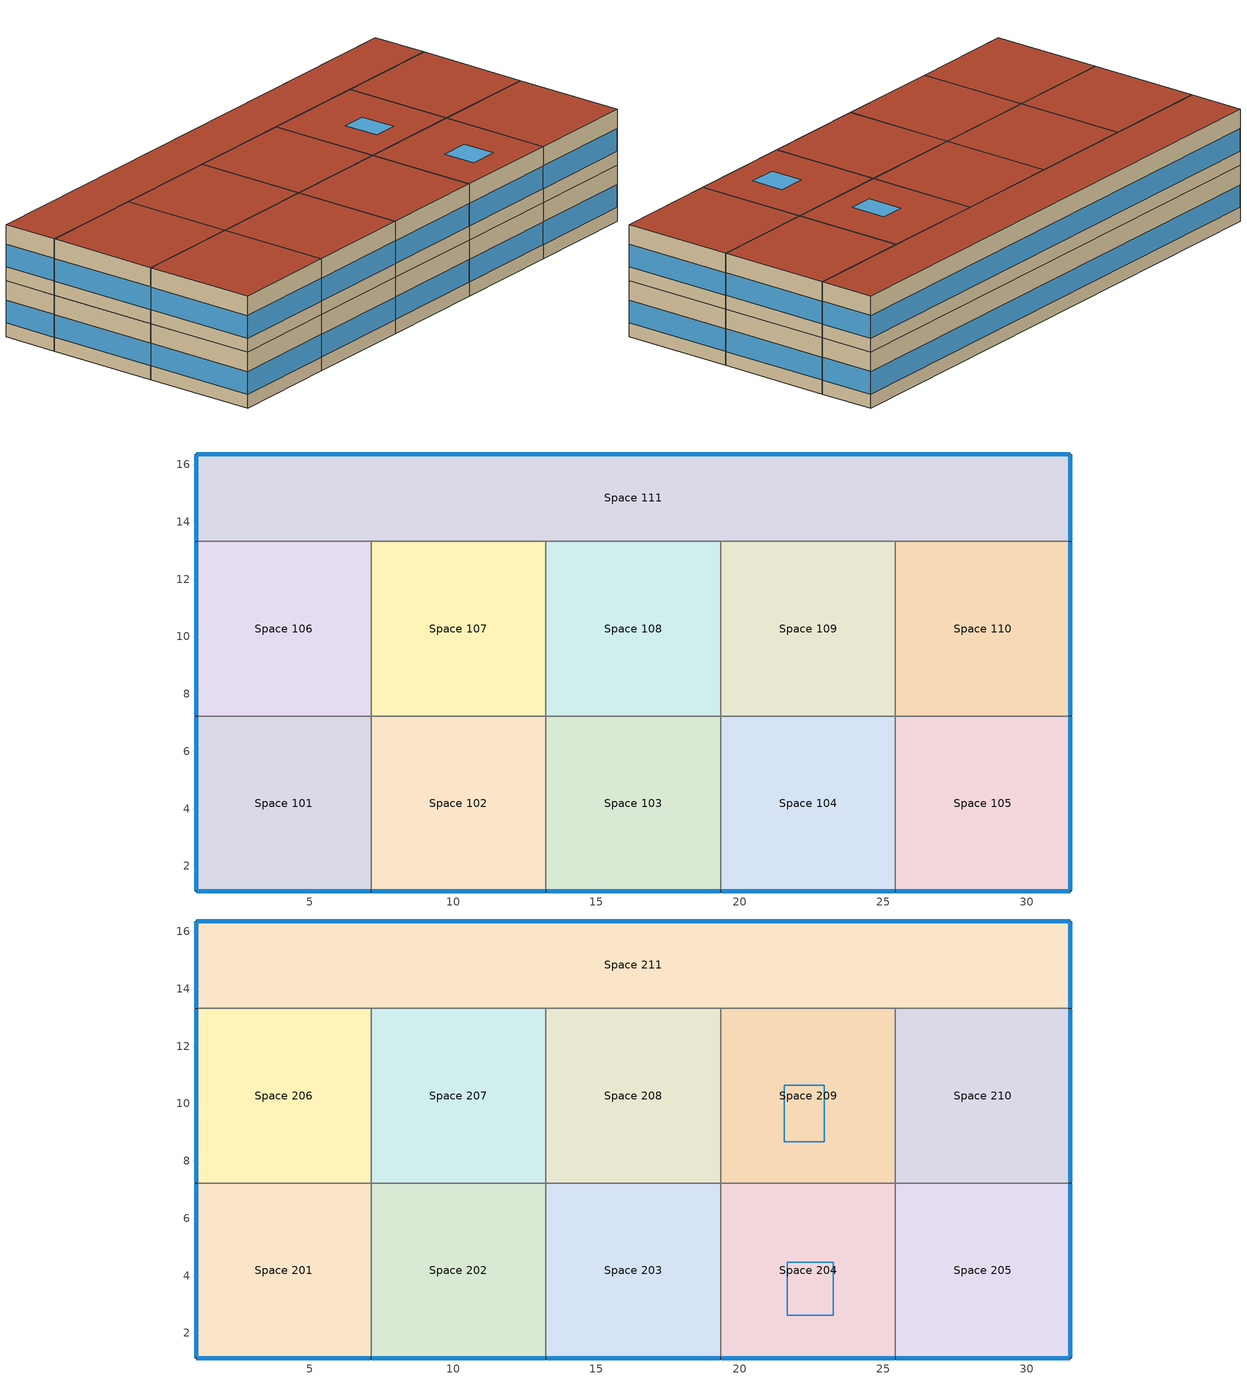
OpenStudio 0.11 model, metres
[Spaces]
Space 101
 floor ground: 7.14,7.22 7.14,1.13 1.04,1.13 1.04,7.22 z0
 wall outside: 1.04,7.22 1.04,1.13 7.14,1.13 z0:3.05
 wall to Space 106: 7.14,7.22 1.04,7.22 z0:3.05
 wall to Space 102: 7.14,1.13 7.14,7.22 z0:3.05
 window: 1.04,7.2 1.04,1.15 / 1.07,1.13 7.11,1.13 z0.76:1.99
Space 102
 floor ground: 13.24,7.22 13.24,1.13 7.14,1.13 7.14,7.22 z0
 wall outside: 7.14,1.13 13.24,1.13 z0:3.05
 wall to Space 107: 13.24,7.22 7.14,7.22 z0:3.05
 wall to Space 103: 13.24,1.13 13.24,7.22 z0:3.05
 window: 7.17,1.13 13.21,1.13 z0.76:1.99
Space 103
 floor ground: 19.33,7.22 19.33,1.13 13.24,1.13 13.24,7.22 z0
 wall outside: 13.24,1.13 19.33,1.13 z0:3.05
 wall to Space 108: 19.33,7.22 13.24,7.22 z0:3.05
 wall to Space 104: 19.33,1.13 19.33,7.22 z0:3.05
 window: 13.26,1.13 19.31,1.13 z0.76:1.99
Space 104
 floor ground: 25.43,7.22 25.43,1.13 19.33,1.13 19.33,7.22 z0
 wall outside: 19.33,1.13 25.43,1.13 z0:3.05
 wall to Space 109: 25.43,7.22 19.33,7.22 z0:3.05
 wall to Space 105: 25.43,1.13 25.43,7.22 z0:3.05
 window: 19.36,1.13 25.4,1.13 z0.76:1.99
Space 105
 floor ground: 31.52,7.22 31.52,1.13 25.43,1.13 25.43,7.22 z0
 wall outside: 25.43,1.13 31.52,1.13 31.52,7.22 z0:3.05
 wall to Space 110: 31.52,7.22 25.43,7.22 z0:3.05
 window: 31.52,1.15 31.52,7.2 / 25.45,1.13 31.5,1.13 z0.76:1.99
Space 106
 floor ground: 7.14,13.32 7.14,7.22 1.04,7.22 1.04,13.32 z0
 wall outside: 1.04,13.32 1.04,7.22 z0:3.05
 wall to Space 111: 7.14,13.32 1.04,13.32 z0:3.05
 wall to Space 107: 7.14,7.22 7.14,13.32 z0:3.05
 window: 1.04,13.29 1.04,7.25 z0.76:1.99
Space 107
 floor ground: 13.24,13.32 13.24,7.22 7.14,7.22 7.14,13.32 z0
 wall to Space 111: 13.24,13.32 7.14,13.32 z0:3.05
 wall to Space 108: 13.24,7.22 13.24,13.32 z0:3.05
Space 108
 floor ground: 19.33,13.32 19.33,7.22 13.24,7.22 13.24,13.32 z0
 wall to Space 111: 19.33,13.32 13.24,13.32 z0:3.05
 wall to Space 109: 19.33,7.22 19.33,13.32 z0:3.05
Space 109
 floor ground: 25.43,13.32 25.43,7.22 19.33,7.22 19.33,13.32 z0
 wall to Space 111: 25.43,13.32 19.33,13.32 z0:3.05
 wall to Space 110: 25.43,7.22 25.43,13.32 z0:3.05
Space 110
 floor ground: 31.52,13.32 31.52,7.22 25.43,7.22 25.43,13.32 z0
 wall outside: 31.52,7.22 31.52,13.32 z0:3.05
 wall to Space 111: 31.52,13.32 25.43,13.32 z0:3.05
 window: 31.52,7.25 31.52,13.29 z0.76:1.99
Space 111
 floor ground: 31.52,16.37 31.52,13.32 1.04,13.32 1.04,16.37 z0
 wall outside: 31.52,13.32 31.52,16.37 1.04,16.37 1.04,13.32 z0:3.05
 window: 31.5,16.37 1.07,16.37 z0.76:1.98; 1.04,16.34 1.04,13.35 / 31.52,13.35 31.52,16.34 z0.76:2
Space 201
 floor to Space 101: 7.14,7.22 7.14,1.13 1.04,1.13 1.04,7.22 z3.05
 wall outside: 1.04,7.22 1.04,1.13 7.14,1.13 z3.05:6.1
 wall to Space 206: 7.14,7.22 1.04,7.22 z3.05:6.1
 wall to Space 202: 7.14,1.13 7.14,7.22 z3.05:6.1
 window: 1.04,7.2 1.04,1.15 / 1.07,1.13 7.11,1.13 z3.81:5.04
 roof outside: 7.14,1.13 7.14,7.22 1.04,7.22 1.04,1.13 z6.1
Space 202
 floor to Space 102: 13.24,7.22 13.24,1.13 7.14,1.13 7.14,7.22 z3.05
 wall outside: 7.14,1.13 13.24,1.13 z3.05:6.1
 wall to Space 207: 13.24,7.22 7.14,7.22 z3.05:6.1
 wall to Space 203: 13.24,1.13 13.24,7.22 z3.05:6.1
 window: 7.17,1.13 13.21,1.13 z3.81:5.04
 roof outside: 13.24,1.13 13.24,7.22 7.14,7.22 7.14,1.13 z6.1
Space 203
 floor to Space 103: 19.33,7.22 19.33,1.13 13.24,1.13 13.24,7.22 z3.05
 wall outside: 13.24,1.13 19.33,1.13 z3.05:6.1
 wall to Space 208: 19.33,7.22 13.24,7.22 z3.05:6.1
 wall to Space 204: 19.33,1.13 19.33,7.22 z3.05:6.1
 window: 13.26,1.13 19.31,1.13 z3.81:5.04
 roof outside: 19.33,1.13 19.33,7.22 13.24,7.22 13.24,1.13 z6.1
Space 204
 floor to Space 104: 25.43,7.22 25.43,1.13 19.33,1.13 19.33,7.22 z3.05
 wall outside: 19.33,1.13 25.43,1.13 z3.05:6.1
 wall to Space 209: 25.43,7.22 19.33,7.22 z3.05:6.1
 wall to Space 205: 25.43,1.13 25.43,7.22 z3.05:6.1
 window: 19.36,1.13 25.4,1.13 z3.81:5.04
 roof outside: 25.43,1.13 25.43,7.22 19.33,7.22 19.33,1.13 z6.1
 skylight: 23.27,2.61 23.27,4.46 21.66,4.46 21.66,2.61 z6.1
Space 205
 floor to Space 105: 31.52,7.22 31.52,1.13 25.43,1.13 25.43,7.22 z3.05
 wall outside: 25.43,1.13 31.52,1.13 31.52,7.22 z3.05:6.1
 wall to Space 210: 31.52,7.22 25.43,7.22 z3.05:6.1
 window: 31.52,1.15 31.52,7.2 / 25.45,1.13 31.5,1.13 z3.81:5.04
 roof outside: 31.52,1.13 31.52,7.22 25.43,7.22 25.43,1.13 z6.1
Space 206
 floor to Space 106: 7.14,13.32 7.14,7.22 1.04,7.22 1.04,13.32 z3.05
 wall outside: 1.04,13.32 1.04,7.22 z3.05:6.1
 wall to Space 211: 7.14,13.32 1.04,13.32 z3.05:6.1
 wall to Space 207: 7.14,7.22 7.14,13.32 z3.05:6.1
 window: 1.04,13.29 1.04,7.25 z3.81:5.04
 roof outside: 7.14,7.22 7.14,13.32 1.04,13.32 1.04,7.22 z6.1
Space 207
 floor to Space 107: 13.24,13.32 13.24,7.22 7.14,7.22 7.14,13.32 z3.05
 wall to Space 211: 13.24,13.32 7.14,13.32 z3.05:6.1
 wall to Space 208: 13.24,7.22 13.24,13.32 z3.05:6.1
 roof outside: 13.24,7.22 13.24,13.32 7.14,13.32 7.14,7.22 z6.1
Space 208
 floor to Space 108: 19.33,13.32 19.33,7.22 13.24,7.22 13.24,13.32 z3.05
 wall to Space 211: 19.33,13.32 13.24,13.32 z3.05:6.1
 wall to Space 209: 19.33,7.22 19.33,13.32 z3.05:6.1
 roof outside: 19.33,7.22 19.33,13.32 13.24,13.32 13.24,7.22 z6.1
Space 209
 floor to Space 109: 25.43,13.32 25.43,7.22 19.33,7.22 19.33,13.32 z3.05
 wall to Space 211: 25.43,13.32 19.33,13.32 z3.05:6.1
 wall to Space 210: 25.43,7.22 25.43,13.32 z3.05:6.1
 roof outside: 25.43,7.22 25.43,13.32 19.33,13.32 19.33,7.22 z6.1
 skylight: 22.95,8.66 22.95,10.65 21.56,10.65 21.56,8.66 z6.1
Space 210
 floor to Space 110: 31.52,13.32 31.52,7.22 25.43,7.22 25.43,13.32 z3.05
 wall outside: 31.52,7.22 31.52,13.32 z3.05:6.1
 wall to Space 211: 31.52,13.32 25.43,13.32 z3.05:6.1
 window: 31.52,7.25 31.52,13.29 z3.81:5.04
 roof outside: 31.52,7.22 31.52,13.32 25.43,13.32 25.43,7.22 z6.1
Space 211
 floor to Space 111: 31.52,16.37 31.52,13.32 1.04,13.32 1.04,16.37 z3.05
 wall outside: 31.52,13.32 31.52,16.37 1.04,16.37 1.04,13.32 z3.05:6.1
 window: 1.04,16.34 1.04,13.35 / 31.52,13.35 31.52,16.34 z3.81:5.05; 31.5,16.37 1.07,16.37 z3.81:5.03
 roof outside: 31.52,13.32 31.52,16.37 1.04,16.37 1.04,13.32 z6.1
[Building]
Large Hotel: North Axis=-0; Space Type=ASHRAE_189.1-2009_ClimateZone 4-8_LargeHotel_GuestRoom; Default Construction Set=ASHRAE_189.1-2009_ClimateZone 5 (l_htl) alt-res_ConstSet
[Site]
Site 1: Latitude {deg}=39.74; Longitude {deg}=-105.18; Time Zone {hr}=-7; Elevation {m}=1829
[Construction]
000_ExtSlabCarpet_4in_ClimateZone 1-8: MAT-CC05 4 HW CONCRETE, CP02 CARPET PAD
000_Exterior Door: 000_F08 Metal surface, 000_I01 25mm insulation board
000_Exterior Window: 000_Clear 3mm, 000_Air 13mm, 000_Clear 3mm
000_Interior Ceiling: 000_M11 100mm lightweight concrete, 000_F05 Ceiling air space resistance, 000_F16 Acoustic tile
000_Interior Door; 000_Interior Partition: 000_G05 25mm wood
000_Interior Floor: 000_F16 Acoustic tile, 000_F05 Ceiling air space resistance, 000_M11 100mm lightweight concrete
000_Interior Wall: 000_G01a 19mm gypsum board, 000_F04 Wall air space resistance, 000_G01a 19mm gypsum board
000_Interior Window: 000_Clear 3mm
ASHRAE_189.1-2009_ExtRoof_IEAD_ClimateZone 2-5: Roof Membrane, Roof Insulation [21], Metal Decking
ASHRAE_189.1-2009_ExtWall_Mass_ClimateZone_alt-res 5: 1IN Stucco, 8IN Concrete HW, Wall Insulation [42], 1/2IN Gypsum
ASHRAE_189.1-2009_ExtWindow_ClimateZone_alt-res 4-5: Theoretical Glass [216]
[DefaultConstructionSet]
ASHRAE_189.1-2009_ClimateZone 5 (l_htl) alt-res_ConstSet: Default Exterior Surface Constructions=ASHRAE_189.1-2009_ClimateZone 5 (l_htl) alt-res_Exterior_DefSurfCons; Default Interior Surface Constructions=000_Interior_DefSurfCons; Default Ground Contact Surface Constructions=000_Ground_DefSurfCons; Default Exterior SubSurface Constructions=ASHRAE_189.1-2009_ClimateZone 5 (l_htl) alt-res_Exterior_DefSubCons; Default Interior SubSurface Constructions=000_Interior_DefSubCons; Interior Partition Construction=000_Interior Partition
[DefaultSubSurfaceConstructions] Glass Door Construction=000_Exterior Window; Skylight Construction=000_Exterior Window; Tubular Daylight Dome Construction=000_Interior Window; Tubular Daylight Diffuser Construction=000_Interior Window
Name | Fixed Window Construction | Operable Window Construction | Door Construction
000_Interior_DefSubCons | 000_Interior Window | 000_Interior Window | 000_Interior Door
ASHRAE_189.1-2009_ClimateZone 5 (l_htl) alt-res_Exterior_DefSubCons | ASHRAE_189.1-2009_ExtWindow_ClimateZone_alt-res 4-5 | ASHRAE_189.1-2009_ExtWindow_ClimateZone_alt-res 4-5 | 000_Exterior Door
[DefaultSurfaceConstructions]
Name | Floor Construction | Wall Construction | Roof Ceiling Construction
000_Ground_DefSurfCons | 000_ExtSlabCarpet_4in_ClimateZone 1-8 | 000_ExtSlabCarpet_4in_ClimateZone 1-8 | 000_ExtSlabCarpet_4in_ClimateZone 1-8
000_Interior_DefSurfCons | 000_Interior Floor | 000_Interior Wall | 000_Interior Ceiling
ASHRAE_189.1-2009_ClimateZone 5 (l_htl) alt-res_Exterior_DefSurfCons | 000_ExtSlabCarpet_4in_ClimateZone 1-8 | ASHRAE_189.1-2009_ExtWall_Mass_ClimateZone_alt-res 5 | ASHRAE_189.1-2009_ExtRoof_IEAD_ClimateZone 2-5
[Material]
Name | Roughness | Thickness | Conductivity | Density | Specific Heat | Thermal Absorptance | Solar Absorptance | Visible Absorptance
000_F08 Metal surface | Smooth | 0.0008 | 45.28 | 7824 | 500
000_F16 Acoustic tile | MediumSmooth | 0.0191 | 0.06 | 368 | 590
000_G01a 19mm gypsum board | MediumSmooth | 0.019 | 0.16 | 800 | 1090
000_G05 25mm wood | MediumSmooth | 0.0254 | 0.15 | 608 | 1630
000_I01 25mm insulation board | MediumRough | 0.0254 | 0.03 | 43 | 1210
000_M11 100mm lightweight concrete | MediumRough | 0.1016 | 0.53 | 1280 | 840
1/2IN Gypsum | Smooth | 0.0127 | 0.16 | 784.9 | 830 | 0.9 | 0.92 | 0.92
1IN Stucco | Smooth | 0.0253 | 0.6918 | 1858 | 837 | 0.9 | 0.92 | 0.92
8IN Concrete HW | MediumRough | 0.2033 | 1.7296 | 2243 | 837 | 0.9 | 0.65 | 0.65
MAT-CC05 4 HW CONCRETE | Rough | 0.1016 | 1.311 | 2240 | 836.8 | 0.9 | 0.7 | 0.7
Metal Decking | MediumSmooth | 0.0015 | 45.006 | 7680 | 418.4 | 0.9 | 0.7 | 0.3
Roof Insulation [21] | MediumRough | 0.2105 | 0.049 | 265 | 836.8 | 0.9 | 0.7 | 0.7
Roof Membrane | VeryRough | 0.0095 | 0.16 | 1121.29 | 1460 | 0.9 | 0.7 | 0.7
Wall Insulation [42] | MediumRough | 0.0914 | 0.0432 | 91 | 837 | 0.9 | 0.5 | 0.5
[Material:AirGap]
Name | Thermal Resistance
000_F04 Wall air space resistance | 0.15
000_F05 Ceiling air space resistance | 0.18
[Material:NoMass]
CP02 CARPET PAD: Roughness=VeryRough; Thermal Resistance=0.2165; Thermal Absorptance=0.9; Solar Absorptance=0.7; Visible Absorptance=0.8
[WindowMaterial:Gas]
000_Air 13mm: Gas Type=Air; Thickness=0.0127
[WindowMaterial:Glazing] Optical Data Type=SpectralAverage; Thickness=0.003; Infrared Transmittance at Normal Incidence=0
Name | Solar Transmittance at Normal Incidence | Front Side Solar Reflectance at Normal Incidence | Back Side Solar Reflectance at Normal Incidence | Visible Transmittance at Normal Incidence | Front Side Visible Reflectance at Normal Incidence | Back Side Visible Reflectance at Normal Incidence | Front Side Infrared Hemispherical Emissivity | Back Side Infrared Hemispherical Emissivity | Conductivity | Dirt Correction Factor for Solar and Visible Transmittance | Solar Diffusing
000_Clear 3mm | 0.837 | 0.075 | 0.075 | 0.898 | 0.081 | 0.081 | 0.84 | 0.84 | 0.9
Theoretical Glass [216] | 0.3801 | 0.5699 | 0.5699 | 0.5079 | 0.4421 | 0.4421 | 0.9 | 0.9 | 0.0133 | 1 | No
[DefaultScheduleSet] People Activity Level Schedule=LargeHotel_Activity; Lighting Schedule=LargeHotel_Bldg_Light; Infiltration Schedule=LargeHotel_Infil_Quarter_On
Name | Number of People Schedule | Electric Equipment Schedule
LargeHotel_Corridor_Schedules | LargeHotel_Bldg_Occ | LargeHotel_Bldg_Equip
LargeHotel_GuestRoom_Schedules | LargeHotel_GuestRoom_Occ | LargeHotel_GuestRoom_Equip
[DesignSpecification:OutdoorAir] Outdoor Air Method=Sum; Outdoor Air Flow per Person=0; Outdoor Air Flow Rate=0; Outdoor Air Flow Air Changes per Hour=0
Name | Outdoor Air Flow per Floor Area
LargeHotel_Corridor_Outdoor_Air | 0.000254
LargeHotel_GuestRoom_Outdoor_Air | 0
[ElectricEquipment]
ASHRAE_189.1-2009_ClimateZone 4-8_LargeHotel_GuestRoom_ElecInst: Electric Equipment Definition=ASHRAE_189.1-2009_ClimateZone 4-8_LargeHotel_GuestRoom_ElecDef; Space or SpaceType=ASHRAE_189.1-2009_ClimateZone 4-8_LargeHotel_GuestRoom
[ElectricEquipment:Definition]
ASHRAE_189.1-2009_ClimateZone 4-8_LargeHotel_GuestRoom_ElecDef: Design Level Calculation Method=Watts/Area; Design Level=0; Watts per Space Floor Area=7.31946
[Lights]
Name | Lights Definition | Space or SpaceType
ASHRAE_189.1-2009_ClimateZone 1-3_LargeHotel_Corridor_LightsInst | ASHRAE_189.1-2009_ClimateZone 1-3_LargeHotel_Corridor_LightsDef | ASHRAE_189.1-2009_ClimateZone 1-3_LargeHotel_Corridor
ASHRAE_189.1-2009_ClimateZone 4-8_LargeHotel_GuestRoom_LightsInst | ASHRAE_189.1-2009_ClimateZone 4-8_LargeHotel_GuestRoom_LightsDef | ASHRAE_189.1-2009_ClimateZone 4-8_LargeHotel_GuestRoom
[Lights:Definition] Design Level Calculation Method=Watts/Area; Lighting Level=0
Name | Watts per Space Floor Area
ASHRAE_189.1-2009_ClimateZone 1-3_LargeHotel_Corridor_LightsDef | 4.84376
ASHRAE_189.1-2009_ClimateZone 4-8_LargeHotel_GuestRoom_LightsDef | 10.6563
[People]
Name | People Definition | Space or SpaceType
ASHRAE_189.1-2009_ClimateZone 1-3_LargeHotel_Corridor_PeopInst | LargeHotel_Corridor_PeopDef | ASHRAE_189.1-2009_ClimateZone 1-3_LargeHotel_Corridor
ASHRAE_189.1-2009_ClimateZone 4-8_LargeHotel_GuestRoom_PeopInst | LargeHotel_GuestRoom_PeopDef | ASHRAE_189.1-2009_ClimateZone 4-8_LargeHotel_GuestRoom
[People:Definition] Number of People Calculation Method=People/Area; Number of People=0; Fraction Radiant=0.3
Name | People per Space Floor Area
LargeHotel_Corridor_PeopDef | 0.0107639
LargeHotel_GuestRoom_PeopDef | 0.0384272
[SpaceInfiltration:DesignFlowRate] Design Flow Rate Calculation Method=AirChanges/Hour; Design Flow Rate=0
Name | Space or SpaceType | Air Changes per Hour
ASHRAE_189.1-2009_ClimateZone 1-3_LargeHotel_Corridor_Infil | ASHRAE_189.1-2009_ClimateZone 1-3_LargeHotel_Corridor | 0.16
ASHRAE_189.1-2009_ClimateZone 4-8_LargeHotel_GuestRoom_Infil | ASHRAE_189.1-2009_ClimateZone 4-8_LargeHotel_GuestRoom | 0.12
[SpaceType]
Name | Default Schedule Set | Design Specification Outdoor Air Object
ASHRAE_189.1-2009_ClimateZone 1-3_LargeHotel_Corridor | LargeHotel_Corridor_Schedules | LargeHotel_Corridor_Outdoor_Air
ASHRAE_189.1-2009_ClimateZone 4-8_LargeHotel_GuestRoom | LargeHotel_GuestRoom_Schedules | LargeHotel_GuestRoom_Outdoor_Air
[BuildingStory] Nominal Floor to Floor Height {m}=3.048
Name | Nominal Z Coordinate {m}
Building Story 1 | 0
Building Story 2 | 3.048
[Space]
Name | Building Story | Thermal Zone | Space Type
Space 101; Space 102; Space 103; Space 104; Space 105 | Building Story 1 | Thermal Zone: Space 101 - Plus
Space 106; Space 107; Space 108; Space 109; Space 110 | Building Story 1 | Thermal Zone: Space 106 - Plus
Space 111 | Building Story 1 | Thermal Zone: Space 111 | ASHRAE_189.1-2009_ClimateZone 1-3_LargeHotel_Corridor
Space 201; Space 202; Space 203; Space 204; Space 205 | Building Story 2 | Thermal Zone: Space 201 - Plus
Space 206; Space 207; Space 208; Space 209; Space 210 | Building Story 2 | Thermal Zone: Space 206 - Plus
Space 211 | Building Story 2 | Thermal Zone: Space 211 | ASHRAE_189.1-2009_ClimateZone 1-3_LargeHotel_Corridor
[ThermalZone] Use Ideal Air Loads=No
Thermal Zone: Space 101 - Plus; Thermal Zone: Space 201 - Plus; Thermal Zone: Space 206 - Plus; Thermal Zone: Space 106 - Plus; Thermal Zone: Space 111; Thermal Zone: Space 211
[Sizing:Zone] Zone Cooling Design Supply Air Temperature {C}=14; Zone Heating Design Supply Air Temperature {C}=40; Zone Cooling Design Supply Air Humidity Ratio {kg-H2O/kg-air}=0.0085; Zone Heating Design Supply Air Humidity Ratio {kg-H2O/kg-air}=0.008; Cooling Design Air Flow Method=DesignDay; Heating Design Air Flow Method=DesignDay
Thermal Zone: Space 101 - Plus; Thermal Zone: Space 201 - Plus; Thermal Zone: Space 206 - Plus; Thermal Zone: Space 106 - Plus; Thermal Zone: Space 111; Thermal Zone: Space 211
[Schedule:Ruleset]
Name | Default Day Schedule | Summer Design Day Schedule | Winter Design Day Schedule
LargeHotel_Bldg_Occ | LargeHotel_Bldg_Occ Default Schedule | LargeHotel_Bldg_Occ Summer Design Day | LargeHotel_Bldg_Occ Winter Design Day
LargeHotel_GuestRoom_Occ | LargeHotel_GuestRoom_Occ Default Schedule | LargeHotel_GuestRoom_Occ Summer Design Day | LargeHotel_GuestRoom_Occ Winter Design Day
LargeHotel_Infil_Quarter_On | LargeHotel_Infil_Quarter_On Default Schedule | LargeHotel_Infil_Quarter_On Summer Design Day | LargeHotel_Infil_Quarter_On Winter Design Day
LargeHotel_Bldg_Equip | LargeHotel_Bldg_Equip Default Schedule | LargeHotel_Bldg_Equip Summer Design Day | LargeHotel_Bldg_Equip Winter Design Day
LargeHotel_Activity | LargeHotel_Activity Default Schedule | LargeHotel_Activity Summer Design Day | LargeHotel_Activity Winter Design Day
LargeHotel_Bldg_Light | LargeHotel_Bldg_Light Default Schedule | LargeHotel_Bldg_Light Summer Design Day | LargeHotel_Bldg_Light Winter Design Day
LargeHotel_GuestRoom_Equip | LargeHotel_GuestRoom_Equip Default Schedule | LargeHotel_GuestRoom_Equip Summer Design Day | LargeHotel_GuestRoom_Equip Winter Design Day
[Schedule:Day]
LargeHotel_Bldg_Occ Default Schedule; LargeHotel_Bldg_Occ Winter Design Day; LargeHotel_GuestRoom_Occ Default Schedule; LargeHotel_GuestRoom_Occ Winter Design Day; LargeHotel_Infil_Quarter_On Default Schedule; LargeHotel_Bldg_Equip Default Schedule; LargeHotel_Bldg_Equip Winter Design Day; LargeHotel_Activity Default Schedule; LargeHotel_Bldg_Light Default Schedule; LargeHotel_Bldg_Light Winter Design Day; LargeHotel_GuestRoom_Equip Default Schedule; LargeHotel_GuestRoom_Equip Winter Design Day: 24, 0, 0
LargeHotel_Bldg_Occ Rule 3 Day Schedule: 6, 0, 0.9, 7, 0, 0.7, 9, 0, 0.4, 15, 0, 0.2, 16, 0, 0.3, 19, 0, 0.5, 21, 0, 0.7, 22, 0, 0.8, 24, 0, 0.9
LargeHotel_Bldg_Occ Summer Design Day; LargeHotel_GuestRoom_Occ Summer Design Day; LargeHotel_Bldg_Equip Summer Design Day; LargeHotel_Bldg_Light Summer Design Day; LargeHotel_GuestRoom_Equip Summer Design Day: 24, 0, 1
LargeHotel_Bldg_Occ Rule 2 Day Schedule: 6, 0, 0.9, 7, 0, 0.7, 9, 0, 0.5, 17, 0, 0.3, 18, 0, 0.5, 21, 0, 0.6, 24, 0, 0.7
LargeHotel_Bldg_Occ Rule 1 Day Schedule: 8, 0, 0.7, 11, 0, 0.5, 13, 0, 0.3, 16, 0, 0.2, 17, 0, 0.3, 19, 0, 0.4, 21, 0, 0.6, 24, 0, 0.8
LargeHotel_GuestRoom_Occ Rule 2 Day Schedule: 6, 0, 0.65, 7, 0, 0.5, 9, 0, 0.28, 15, 0, 0.13, 16, 0, 0.2, 19, 0, 0.35, 21, 0, 0.5, 22, 0, 0.58, 24, 0, 0.65
LargeHotel_GuestRoom_Occ Rule 1 Day Schedule: 6, 0, 0.65, 7, 0, 0.5, 9, 0, 0.34, 17, 0, 0.2, 18, 0, 0.34, 19, 0, 0.35, 21, 0, 0.65, 24, 0, 0.5
LargeHotel_Infil_Quarter_On Rule 1 Day Schedule; LargeHotel_Infil_Quarter_On Winter Design Day; LargeHotel_Infil_Quarter_On Summer Design Day: 24, 0, 0.25
LargeHotel_Bldg_Equip Rule 3 Day Schedule: 1, 0, 0.3, 2, 0, 0.25, 5, 0, 0.2, 6, 0, 0.3, 7, 0, 0.5, 8, 0, 0.6, 10, 0, 0.5, 18, 0, 0.35, 19, 0, 0.7, 20, 0, 0.9, 21, 0, 0.95, 22, 0, 0.9, 23, 0, 0.7, 24, 0, 0.4
LargeHotel_Bldg_Equip Rule 2 Day Schedule: 2, 0, 0.3, 6, 0, 0.2, 8, 0, 0.4, 10, 0, 0.5, 11, 0, 0.4, 18, 0, 0.35, 19, 0, 0.7, 22, 0, 0.8, 23, 0, 0.7, 24, 0, 0.4
LargeHotel_Bldg_Equip Rule 1 Day Schedule: 2, 0, 0.4, 6, 0, 0.3, 7, 0, 0.4, 9, 0, 0.5, 13, 0, 0.4, 18, 0, 0.3, 19, 0, 0.6, 20, 0, 0.8, 21, 0, 0.9, 22, 0, 0.7, 23, 0, 0.6, 24, 0, 0.4
LargeHotel_Activity Rule 1 Day Schedule; LargeHotel_Activity Winter Design Day; LargeHotel_Activity Summer Design Day: 24, 0, 120
LargeHotel_Bldg_Light Rule 3 Day Schedule: 1, 0, 0.2, 2, 0, 0.15, 5, 0, 0.1, 6, 0, 0.2, 7, 0, 0.4, 8, 0, 0.5, 10, 0, 0.4, 18, 0, 0.25, 19, 0, 0.6, 20, 0, 0.8, 21, 0, 0.9, 22, 0, 0.8, 23, 0, 0.6, 24, 0, 0.3
LargeHotel_Bldg_Light Rule 2 Day Schedule: 2, 0, 0.2, 6, 0, 0.1, 8, 0, 0.3, 10, 0, 0.4, 11, 0, 0.3, 18, 0, 0.25, 19, 0, 0.6, 22, 0, 0.7, 23, 0, 0.6, 24, 0, 0.3
LargeHotel_Bldg_Light Rule 1 Day Schedule: 2, 0, 0.3, 6, 0, 0.2, 7, 0, 0.3, 9, 0, 0.4, 13, 0, 0.3, 18, 0, 0.2, 19, 0, 0.5, 20, 0, 0.7, 21, 0, 0.8, 22, 0, 0.6, 23, 0, 0.5, 24, 0, 0.3
LargeHotel_GuestRoom_Equip Rule 2 Day Schedule: 6, 0, 0.2, 7, 0, 0.62, 8, 0, 0.9, 10, 0, 0.43, 17, 0, 0.26, 19, 0, 0.51, 20, 0, 0.49, 21, 0, 0.66, 22, 0, 0.7, 23, 0, 0.35, 24, 0, 0.2
LargeHotel_GuestRoom_Equip Rule 1 Day Schedule: 6, 0, 0.2, 7, 0, 0.3, 8, 0, 0.62, 9, 0, 0.9, 10, 0, 0.62, 17, 0, 0.29, 18, 0, 0.43, 19, 0, 0.51, 20, 0, 0.49, 21, 0, 0.66, 22, 0, 0.7, 23, 0, 0.35, 24, 0, 0.2
[Schedule:Rule] Date Specification Type=DateRange; Start Month=1; Start Day=1; End Month=12; End Day=31
Name | Schedule Ruleset | Rule Order | Day Schedule | Apply Sunday | Apply Monday | Apply Tuesday | Apply Wednesday | Apply Thursday | Apply Friday | Apply Saturday
LargeHotel_Bldg_Occ Rule 3 | LargeHotel_Bldg_Occ | 2 | LargeHotel_Bldg_Occ Rule 3 Day Schedule | No | Yes | Yes | Yes | Yes | Yes | No
LargeHotel_Bldg_Occ Rule 2 | LargeHotel_Bldg_Occ | 1 | LargeHotel_Bldg_Occ Rule 2 Day Schedule | No | No | No | No | No | No | Yes
LargeHotel_Bldg_Occ Rule 1 | LargeHotel_Bldg_Occ | 0 | LargeHotel_Bldg_Occ Rule 1 Day Schedule | Yes | No | No | No | No | No | No
LargeHotel_GuestRoom_Occ Rule 2 | LargeHotel_GuestRoom_Occ | 1 | LargeHotel_GuestRoom_Occ Rule 2 Day Schedule | No | Yes | Yes | Yes | Yes | Yes | No
LargeHotel_GuestRoom_Occ Rule 1 | LargeHotel_GuestRoom_Occ | 0 | LargeHotel_GuestRoom_Occ Rule 1 Day Schedule | Yes | No | No | No | No | No | Yes
LargeHotel_Infil_Quarter_On Rule 1 | LargeHotel_Infil_Quarter_On | 0 | LargeHotel_Infil_Quarter_On Rule 1 Day Schedule | Yes | Yes | Yes | Yes | Yes | Yes | Yes
LargeHotel_Bldg_Equip Rule 3 | LargeHotel_Bldg_Equip | 2 | LargeHotel_Bldg_Equip Rule 3 Day Schedule | No | Yes | Yes | Yes | Yes | Yes | No
LargeHotel_Bldg_Equip Rule 2 | LargeHotel_Bldg_Equip | 1 | LargeHotel_Bldg_Equip Rule 2 Day Schedule | No | No | No | No | No | No | Yes
LargeHotel_Bldg_Equip Rule 1 | LargeHotel_Bldg_Equip | 0 | LargeHotel_Bldg_Equip Rule 1 Day Schedule | Yes | No | No | No | No | No | No
LargeHotel_Activity Rule 1 | LargeHotel_Activity | 0 | LargeHotel_Activity Rule 1 Day Schedule | Yes | Yes | Yes | Yes | Yes | Yes | Yes
LargeHotel_Bldg_Light Rule 3 | LargeHotel_Bldg_Light | 2 | LargeHotel_Bldg_Light Rule 3 Day Schedule | No | Yes | Yes | Yes | Yes | Yes | No
LargeHotel_Bldg_Light Rule 2 | LargeHotel_Bldg_Light | 1 | LargeHotel_Bldg_Light Rule 2 Day Schedule | No | No | No | No | No | No | Yes
LargeHotel_Bldg_Light Rule 1 | LargeHotel_Bldg_Light | 0 | LargeHotel_Bldg_Light Rule 1 Day Schedule | Yes | No | No | No | No | No | No
LargeHotel_GuestRoom_Equip Rule 2 | LargeHotel_GuestRoom_Equip | 1 | LargeHotel_GuestRoom_Equip Rule 2 Day Schedule | No | Yes | Yes | Yes | Yes | Yes | No
LargeHotel_GuestRoom_Equip Rule 1 | LargeHotel_GuestRoom_Equip | 0 | LargeHotel_GuestRoom_Equip Rule 1 Day Schedule | Yes | No | No | No | No | No | Yes
